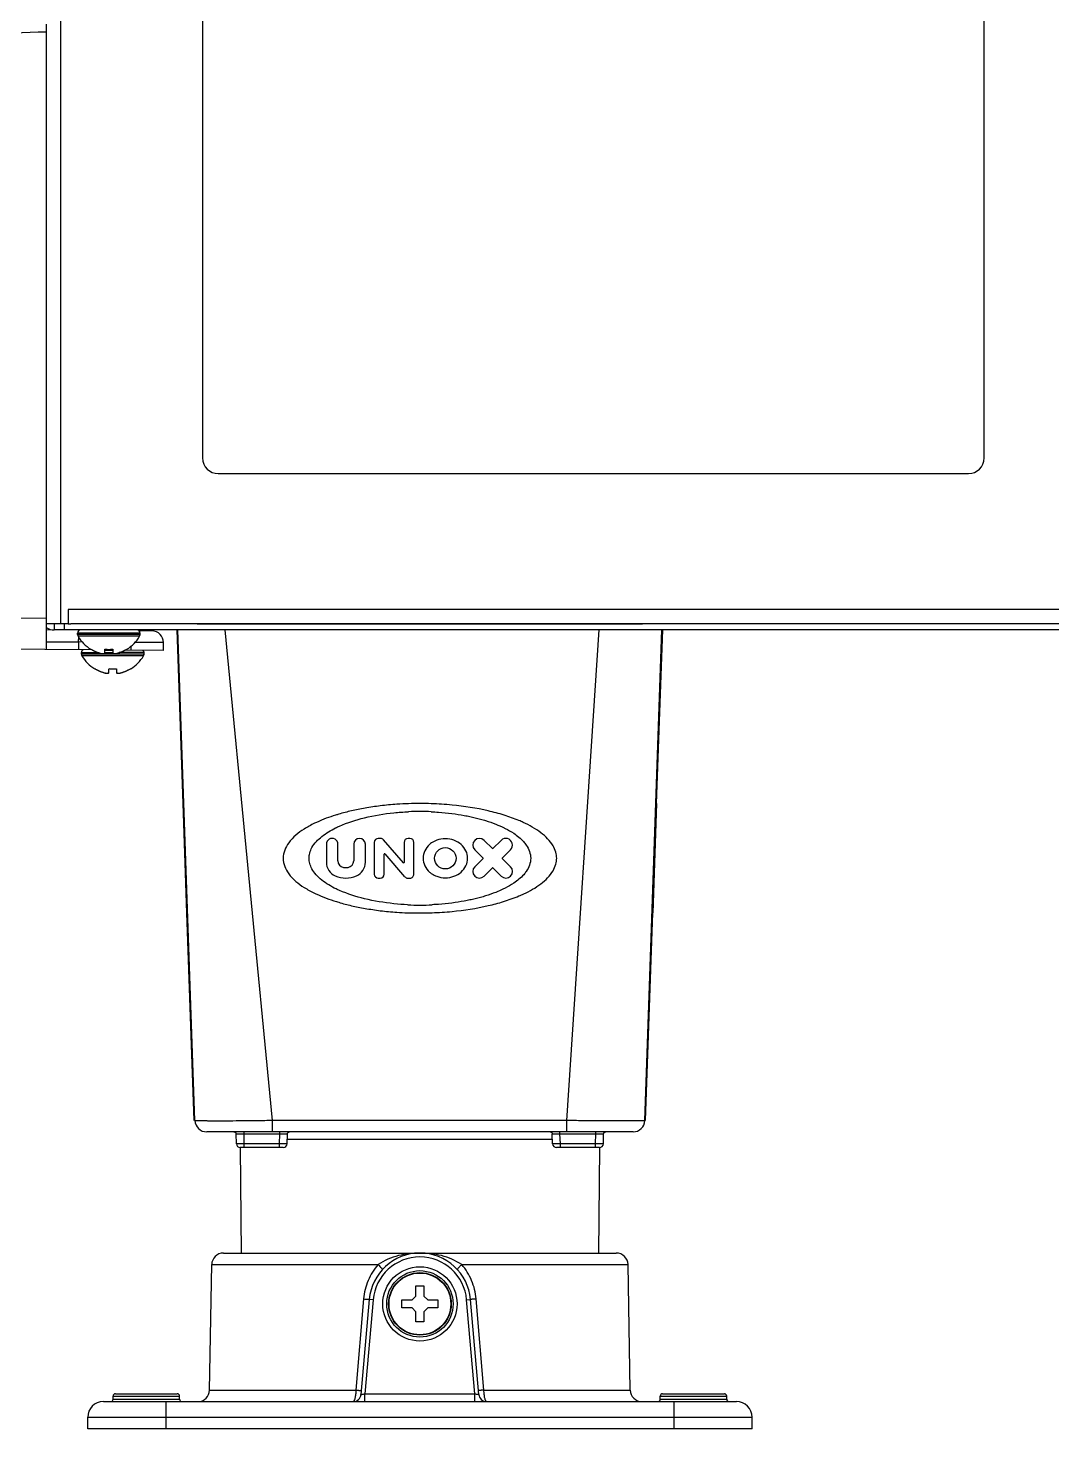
# Model space of a CAD drawing. Header units: millimetres. Extents: x -1319 to 3519, y -1539 to 2345.
# Drawn here: x -1195.3 to -1064.3, y -262.3 to -83.1 of the extents above; entities that cross this region are included whole.
import ezdxf

# ---------------------------------------------------------------- set-up
doc = ezdxf.new("R2010")
doc.units = ezdxf.units.MM
doc.header["$LTSCALE"] = 65.395
doc.layers.get('0').update_dxf_attribs({"linetype": 'CONTINUOUS'})

msp = doc.modelspace()

# ---------------------------------------------------------------- linework, layer by layer
at = {"linetype": 'Continuous'}
for p, q in [((-1191.14, 960.17), (-1191.14, -159.33)), ((-1172.94, -82.13), (-1172.94, -138.13)), ((-1072.94, -138.13), (-1072.94, -82.13)), ((-1192.94, -82.63), (-1192.94, -162.63)), ((-1170.94, -140.13), (-1074.94, -140.13)), ((-431.74, -157.53), (-1190.14, -157.53)), ((-1190.14, -157.53), (-1190.14, -159.33)), ((-1248.96, -158.14), (-1192.94, -158.63)), ((-1190.14, -159.33), (-1192.94, -159.33)), ((-1191.94, -159.33), (-1191.94, -160.13)), ((-1190.67, -159.33), (-1190.67, -160.13)), ((-1190.14, -159.33), (-1189.8, -159.33)), ((-432.09, -159.33), (-1189.8, -159.33)), ((-1173.64, -159.33), (-1116.64, -159.33)), ((-1188.7, -160.17), (-1192.94, -160.13)), ((-431.74, -160.13), (-1191.94, -160.13)), ((-1180.94, -160.53), (-1188.94, -160.53)), ((-1188.94, -160.73), (-1188.94, -160.53)), ((-1180.94, -160.73), (-1188.94, -160.73)), ((-1181, -160.93), (-1188.89, -160.93)), ((-1179.43, -160.25), (-1181.08, -160.23)), ((-1180.94, -160.73), (-1180.94, -160.53)), ((-1175.44, -182.33), (-1176.21, -160.13)), ((-1173.92, -222.88), (-1176.11, -160.13)), ((-1164, -222.89), (-1170.06, -160.13)), ((-1126.32, -222.89), (-1122.2, -160.13)), ((-1116.36, -222.88), (-1114.17, -160.13)), ((-1114.85, -182.33), (-1114.07, -160.13)), ((-1187.06, -162.68), (-1277.91, -161.89)), ((-1192.94, -161.66), (-1188.81, -161.66)), ((-1188.36, -161.67), (-1188.81, -161.66)), ((-1188.81, -161.66), (-1188.81, -162.67)), ((-1188.44, -163.03), (-1186.27, -163.03)), ((-1188.44, -163.23), (-1188.44, -163.03)), ((-1187.24, -162.61), (-1187.24, -162.58)), ((-1185.44, -163.13), (-1185.44, -162.58)), ((-1185.44, -162.7), (-1184.44, -162.7)), ((-1185.44, -163.03), (-1184.44, -163.03)), ((-1184.44, -162.58), (-1184.44, -163.13)), ((-1180.44, -163.03), (-1183.62, -163.03)), ((-1177.94, -162.76), (-1182.89, -162.72)), ((-1182.64, -162.58), (-1182.64, -162.61)), ((-1182.07, -162.73), (-1182.07, -162.18)), ((-1180.99, -161.73), (-1181.57, -161.73)), ((-1177.94, -161.75), (-1180.99, -161.73)), ((-1180.44, -163.23), (-1180.44, -163.03)), ((-1177.94, -162.76), (-1177.94, -161.75)), ((-1180.44, -163.23), (-1188.44, -163.23)), ((-1180.5, -163.43), (-1188.39, -163.43)), ((-1186.74, -165.11), (-1186.74, -165.08)), ((-1184.94, -165.63), (-1184.94, -165.08)), ((-1183.94, -165.08), (-1183.94, -165.63)), ((-1182.14, -165.08), (-1182.14, -165.11)), ((-1175.34, -182.33), (-1175.44, -182.33)), ((-1174.95, -196.33), (-1175.44, -182.33)), ((-1114.85, -182.33), (-1115.33, -196.33)), ((-1114.85, -182.33), (-1114.95, -182.33)), ((-1157.11, -187.53), (-1157.11, -189.84)), ((-1155.63, -189.66), (-1155.63, -187.53)), ((-1153.6, -187.53), (-1153.6, -189.66)), ((-1152.12, -189.84), (-1152.12, -187.53)), ((-1150.98, -187.3), (-1150.98, -191.36)), ((-1150.18, -186.79), (-1150.47, -186.79)), ((-1147.25, -189.9), (-1149.79, -186.97)), ((-1147.17, -187.3), (-1147.17, -189.87)), ((-1146.41, -186.79), (-1146.66, -186.79)), ((-1145.9, -191.36), (-1145.9, -187.3)), ((-1135.87, -188.1), (-1136.93, -187.04)), ((-1134.74, -187.04), (-1135.81, -188.1)), ((-1175.09, -189.33), (-1175.19, -189.33)), ((-1149.71, -191.36), (-1149.71, -188.79)), ((-1149.64, -188.76), (-1147.09, -191.69)), ((-1138.13, -188.24), (-1137.06, -189.3)), ((-1137.06, -189.36), (-1138.13, -190.42)), ((-1134.61, -189.3), (-1133.55, -188.24)), ((-1133.55, -190.42), (-1134.61, -189.36)), ((-1115.19, -189.33), (-1115.09, -189.33)), ((-1136.93, -191.62), (-1135.87, -190.56)), ((-1135.81, -190.56), (-1134.74, -191.62)), ((-1150.47, -191.87), (-1150.22, -191.87)), ((-1146.7, -191.87), (-1146.41, -191.87)), ((-1174.95, -196.33), (-1174.85, -196.33)), ((-1174.02, -222.89), (-1174.95, -196.33)), ((-1116.26, -222.89), (-1115.33, -196.33)), ((-1115.43, -196.33), (-1115.33, -196.33)), ((-1164, -224.33), (-1164, -222.88)), ((-1126.32, -222.89), (-1164, -222.89)), ((-1126.32, -224.33), (-1126.32, -222.88)), ((-1117.86, -224.33), (-1172.42, -224.33)), ((-1168.62, -225.84), (-1168.64, -224.58)), ((-1167.64, -224.58), (-1167.64, -224.33)), ((-1167.64, -224.58), (-1163.07, -224.58)), ((-1167.62, -225.84), (-1167.64, -224.58)), ((-1163.12, -225.84), (-1163.07, -224.58)), ((-1163.07, -224.58), (-1163.07, -224.33)), ((-1162.12, -225.85), (-1162.07, -224.57)), ((-1128.19, -225.32), (-1162.1, -225.32)), ((-1128.16, -225.85), (-1128.22, -224.57)), ((-1127.22, -224.58), (-1127.22, -224.33)), ((-1127.22, -224.58), (-1122.65, -224.58)), ((-1127.16, -225.84), (-1127.22, -224.58)), ((-1122.67, -225.84), (-1122.65, -224.58)), ((-1122.65, -224.58), (-1122.65, -224.33)), ((-1121.67, -225.84), (-1121.65, -224.58)), ((-1162.62, -226.33), (-1168.12, -226.33)), ((-1168.12, -226.33), (-1168.01, -239.83)), ((-1163.12, -225.84), (-1167.62, -225.84)), ((-1167.62, -226.33), (-1167.62, -225.84)), ((-1163.12, -226.33), (-1163.12, -225.84)), ((-1122.17, -226.33), (-1127.66, -226.33)), ((-1122.67, -225.84), (-1127.16, -225.84)), ((-1127.16, -226.33), (-1127.16, -225.84)), ((-1122.67, -226.33), (-1122.67, -225.84)), ((-1122.16, -226.33), (-1122.28, -239.83)), ((-1170.28, -239.83), (-1120.01, -239.83)), ((-1172.06, -257.36), (-1171.77, -241.3)), ((-1171.77, -241.3), (-1150.49, -241.3)), ((-1139.79, -241.3), (-1118.51, -241.3)), ((-1118.23, -257.36), (-1118.51, -241.3)), ((-1146.14, -245.83), (-1145.64, -245.33)), ((-1145.64, -244.03), (-1144.64, -244.03)), ((-1145.64, -245.33), (-1145.64, -244.03)), ((-1144.64, -244.03), (-1144.64, -245.33)), ((-1144.64, -245.33), (-1144.14, -245.83)), ((-1152.34, -245.69), (-1153.33, -257.36)), ((-1151.62, -245.76), (-1152.68, -257.92)), ((-1151.12, -245.81), (-1152.17, -257.83)), ((-1151.12, -245.81), (-1151.62, -245.76)), ((-1147.44, -245.83), (-1146.14, -245.83)), ((-1147.44, -246.83), (-1147.44, -245.83)), ((-1146.14, -246.83), (-1147.44, -246.83)), ((-1145.64, -247.33), (-1146.14, -246.83)), ((-1144.14, -246.83), (-1144.64, -247.33)), ((-1144.14, -245.83), (-1142.84, -245.83)), ((-1142.84, -246.83), (-1144.14, -246.83)), ((-1142.84, -245.83), (-1142.84, -246.83)), ((-1139.16, -245.81), (-1138.67, -245.76)), ((-1138.11, -257.83), (-1139.16, -245.81)), ((-1137.6, -257.92), (-1138.67, -245.76)), ((-1136.95, -257.36), (-1137.94, -245.69)), ((-1145.64, -248.63), (-1145.64, -247.33)), ((-1144.64, -248.63), (-1145.64, -248.63)), ((-1144.64, -247.33), (-1144.64, -248.63)), ((-1184.09, -257.83), (-1176.19, -257.83)), ((-1172.06, -257.36), (-1153.33, -257.36)), ((-1152.17, -257.83), (-1138.11, -257.83)), ((-1152.17, -258.83), (-1152.17, -257.83)), ((-1138.11, -258.83), (-1138.11, -257.83)), ((-1136.95, -257.36), (-1118.23, -257.36)), ((-1114.09, -257.83), (-1106.19, -257.83)), ((-1185.64, -258.83), (-1104.64, -258.83)), ((-1184.39, -258.13), (-1175.89, -258.13)), ((-1184.39, -258.53), (-1184.39, -258.13)), ((-1184.39, -258.53), (-1175.89, -258.53)), ((-1177.64, -258.83), (-1177.64, -262.33)), ((-1175.89, -258.53), (-1175.89, -258.13)), ((-1114.39, -258.13), (-1105.89, -258.13)), ((-1114.39, -258.53), (-1114.39, -258.13)), ((-1114.39, -258.53), (-1105.89, -258.53)), ((-1112.64, -258.83), (-1112.64, -262.33)), ((-1105.89, -258.53), (-1105.89, -258.13)), ((-1187.64, -262.33), (-1187.64, -260.83)), ((-1177.64, -260.8), (-1112.64, -260.8)), ((-1102.64, -262.33), (-1102.64, -260.83)), ((-1102.64, -262.33), (-1187.64, -262.33))]:
    msp.add_line(p, q, dxfattribs=at)
for points in [[(-1162.07, -224.57), (-1162.06, -224.51), (-1162.01, -224.42), (-1161.92, -224.35), (-1161.82, -224.33)], [(-1128.47, -224.33), (-1128.36, -224.35), (-1128.28, -224.42), (-1128.23, -224.51), (-1128.22, -224.57)]]:
    msp.add_lwpolyline(points, dxfattribs=at)
for centre, radius in [((-1141.89, -189.33), 1.37), ((-1145.14, -246.33), 4.75), ((-1145.14, -246.33), 4.25), ((-1145.14, -246.33), 4), ((-1145.14, -246.33), 3.95)]:
    msp.add_circle(centre, radius, dxfattribs=at)
for centre, radius, start, end in [((-1170.94, -138.13), 2, 180, 270), ((-1074.94, -138.13), 2, 270, 360), ((-1189.79, -156.59), 2.74, 262.7051, 269.9741), ((-1191.94, -158.33), 1.8, 236.2028, 270), ((-1188.54, -160.53), 0.4, 90, 180), ((-1188.54, -160.73), 0.4, 180, 210.3012), ((-1184.74, -158.51), 4.8, 210.3012, 238.5421), ((-1185.14, -158.51), 4.8, 301.4579, 329.6988), ((-1181.34, -160.53), 0.4, 0, 90), ((-1181.34, -160.73), 0.4, 329.6988, 360), ((-1179.44, -161.75), 1.5, 0, 89.5), ((-1188.04, -163.03), 0.4, 115.3118, 180), ((-1184.76, -158.52), 4.75, 238.4659, 241.0313), ((-1184.76, -158.53), 4.75, 241.0316, 241.9926), ((-1184.76, -158.53), 4.75, 241.9926, 243.3187), ((-1184.76, -158.53), 4.74, 243.3188, 244.4598), ((-1184.76, -158.54), 4.74, 244.4598, 245.4278), ((-1184.76, -158.54), 4.73, 245.4278, 246.6825), ((-1184.77, -158.55), 4.73, 246.6826, 247.4526), ((-1184.77, -158.55), 4.72, 247.4524, 248.9975), ((-1184.77, -158.56), 4.72, 248.9977, 249.4819), ((-1184.78, -158.57), 4.7, 249.4813, 251.5344), ((-1184.78, -158.59), 4.68, 251.535, 252.6227), ((-1184.79, -158.6), 4.67, 252.6228, 253.6051), ((-1184.94, -158.82), 3.79, 262.4013, 269.9911), ((-1184.94, -158.82), 3.79, 270.0089, 277.5987), ((-1185.1, -158.6), 4.67, 286.3949, 287.3772), ((-1185.1, -158.59), 4.68, 287.3773, 288.465), ((-1185.11, -158.57), 4.7, 288.4656, 290.5187), ((-1185.11, -158.56), 4.72, 290.5181, 291.0023), ((-1185.12, -158.55), 4.72, 291.0025, 292.5476), ((-1185.12, -158.55), 4.73, 292.5474, 293.3174), ((-1185.12, -158.54), 4.73, 293.3175, 294.5722), ((-1185.12, -158.54), 4.74, 294.5722, 295.5402), ((-1185.12, -158.53), 4.74, 295.5402, 296.6812), ((-1185.13, -158.53), 4.75, 296.6813, 298.0074), ((-1185.13, -158.53), 4.75, 298.0074, 298.9684), ((-1185.13, -158.52), 4.75, 298.9687, 301.5341), ((-1180.84, -163.03), 0.4, 0, 47.391), ((-1188.04, -163.23), 0.4, 180, 210.3012), ((-1184.24, -161.01), 4.8, 210.3012, 238.5421), ((-1184.8, -158.63), 4.64, 253.6036, 255.6824), ((-1185.69, -161.14), 2.01, 262.7256, 264.8598), ((-1185.69, -161.16), 1.98, 264.8627, 265.7144), ((-1185.69, -161.17), 1.97, 265.714, 266.9766), ((-1185.69, -161.18), 1.96, 266.9771, 268.0037), ((-1185.69, -161.19), 1.95, 268.0037, 269.0738), ((-1185.69, -161.19), 1.95, 269.0741, 270.1995), ((-1185.69, -161.19), 1.95, 270.1995, 271.1541), ((-1185.69, -161.19), 1.95, 271.1545, 272.3767), ((-1185.69, -161.18), 1.96, 272.3765, 273.2159), ((-1185.69, -161.17), 1.97, 273.2167, 274.6016), ((-1185.69, -161.16), 1.98, 274.6009, 275.2558), ((-1185.7, -161.14), 2.01, 275.2585, 277.2741), ((-1184.19, -161.14), 2.01, 262.7259, 264.7415), ((-1184.19, -161.16), 1.98, 264.7442, 265.3991), ((-1184.19, -161.17), 1.97, 265.3984, 266.7833), ((-1184.19, -161.18), 1.96, 266.7841, 267.6235), ((-1184.19, -161.19), 1.96, 267.6234, 268.8455), ((-1184.19, -161.19), 1.95, 268.8459, 270.9258), ((-1184.19, -161.19), 1.95, 270.9261, 271.9964), ((-1184.19, -161.18), 1.96, 271.9964, 273.0228), ((-1184.19, -161.17), 1.97, 273.0233, 274.286), ((-1184.19, -161.16), 1.98, 274.2856, 275.1372), ((-1184.2, -161.14), 2.01, 275.1401, 277.2744), ((-1185.09, -158.63), 4.64, 284.3176, 286.3964), ((-1184.64, -161.01), 4.8, 301.4579, 329.6988), ((-1180.84, -163.23), 0.4, 329.6988, 360), ((-1184.26, -161.02), 4.75, 238.4659, 241.0313), ((-1184.26, -161.03), 4.75, 241.0316, 241.9926), ((-1184.26, -161.03), 4.75, 241.9926, 243.3187), ((-1184.26, -161.03), 4.74, 243.3188, 244.4598), ((-1184.26, -161.04), 4.74, 244.4598, 245.4278), ((-1184.26, -161.04), 4.73, 245.4278, 246.6825), ((-1184.27, -161.05), 4.73, 246.6826, 247.4526), ((-1184.27, -161.05), 4.72, 247.4524, 248.9975), ((-1184.27, -161.06), 4.72, 248.9977, 249.4819), ((-1184.28, -161.07), 4.7, 249.4813, 251.5344), ((-1184.28, -161.09), 4.68, 251.535, 252.6227), ((-1184.29, -161.1), 4.67, 252.6228, 253.6051), ((-1184.3, -161.13), 4.64, 253.6036, 255.6824), ((-1185.19, -163.64), 2.01, 262.7256, 264.8598), ((-1185.19, -163.66), 1.98, 264.8627, 265.7144), ((-1185.19, -163.67), 1.97, 265.714, 266.9766), ((-1185.19, -163.68), 1.96, 266.9771, 268.0037), ((-1185.19, -163.69), 1.95, 268.0037, 269.0738), ((-1185.19, -163.69), 1.95, 269.0741, 270.1995), ((-1185.19, -163.69), 1.95, 270.1995, 271.1541), ((-1185.19, -163.69), 1.95, 271.1545, 272.3767), ((-1185.19, -163.68), 1.96, 272.3765, 273.2159), ((-1185.19, -163.67), 1.97, 273.2167, 274.6016), ((-1185.19, -163.66), 1.98, 274.6009, 275.2558), ((-1185.2, -163.64), 2.01, 275.2585, 277.2741), ((-1184.44, -161.32), 3.79, 262.4013, 269.9911), ((-1184.44, -161.32), 3.79, 270.0089, 277.5987), ((-1183.69, -163.64), 2.01, 262.7259, 264.7415), ((-1183.69, -163.66), 1.98, 264.7442, 265.3991), ((-1183.69, -163.67), 1.97, 265.3984, 266.7833), ((-1183.69, -163.68), 1.96, 266.7841, 267.6235), ((-1183.69, -163.69), 1.96, 267.6234, 268.8455), ((-1183.69, -163.69), 1.95, 268.8459, 270.9258), ((-1183.69, -163.69), 1.95, 270.9261, 271.9964), ((-1183.69, -163.68), 1.96, 271.9964, 273.0228), ((-1183.69, -163.67), 1.97, 273.0233, 274.286), ((-1183.69, -163.66), 1.98, 274.2856, 275.1372), ((-1183.7, -163.64), 2.01, 275.1401, 277.2744), ((-1184.59, -161.13), 4.64, 284.3176, 286.3964), ((-1184.6, -161.1), 4.67, 286.3949, 287.3772), ((-1184.6, -161.09), 4.68, 287.3773, 288.465), ((-1184.61, -161.07), 4.7, 288.4656, 290.5187), ((-1184.61, -161.06), 4.72, 290.5181, 291.0023), ((-1184.62, -161.05), 4.72, 291.0025, 292.5476), ((-1184.62, -161.05), 4.73, 292.5474, 293.3174), ((-1184.62, -161.04), 4.73, 293.3175, 294.5722), ((-1184.62, -161.04), 4.74, 294.5722, 295.5402), ((-1184.62, -161.03), 4.74, 295.5402, 296.6812), ((-1184.63, -161.03), 4.75, 296.6813, 298.0074), ((-1184.63, -161.03), 4.75, 298.0074, 298.9684), ((-1184.63, -161.02), 4.75, 298.9687, 301.5341), ((-1145.14, -226.11), 43.78, 88.1051, 91.9045), ((-1145.14, -216.93), 33.58, 87.5041, 92.4884), ((-1156.37, -187.53), 0.74, 0, 180.0001), ((-1152.86, -187.53), 0.74, 0, 180), ((-1150.47, -187.3), 0.508, 90, 180), ((-1150.18, -187.3), 0.508, 41, 90), ((-1146.66, -187.3), 0.508, 90, 180), ((-1146.41, -187.3), 0.508, 0, 90), ((-1137.53, -187.64), 0.846, 45, 225), ((-1135.84, -188.07), 0.0423, 225, 315), ((-1134.14, -187.64), 0.846, 315, 135.0003), ((-1155.21, -189.84), 1.9, 180, 246.4218), ((-1154.79, -189.66), 0.846, 180, 262.3377), ((-1154.45, -189.66), 0.846, 277.6627, 360), ((-1154.02, -189.84), 1.9, 293.5782, 360), ((-1149.67, -188.79), 0.0423, 41, 180), ((-1147.21, -189.87), 0.0423, 220.9989, 360), ((-1137.09, -189.33), 0.0423, 315, 44.9987), ((-1134.58, -189.33), 0.0423, 135, 224.9987), ((-1154.62, -188.48), 3.38, 246.4218, 293.5782), ((-1154.62, -188.4), 2.11, 262.3377, 277.6624), ((-1150.47, -191.36), 0.508, 180.0003, 270), ((-1150.22, -191.36), 0.508, 270, 360), ((-1146.7, -191.36), 0.508, 221, 270), ((-1146.41, -191.36), 0.508, 270, 0.0001), ((-1137.53, -191.02), 0.846, 135, 315), ((-1135.84, -190.59), 0.0423, 45, 135), ((-1134.14, -191.02), 0.846, 225.0006, 45), ((-1145.14, -161.75), 33.57, 267.3327, 272.6739), ((-1145.14, -152.57), 43.76, 267.9356, 272.0555), ((-1172.42, -222.83), 1.5, 182, 269.9994), ((-1117.86, -222.83), 1.5, 270, 358), ((-1169.13, -225.33), 1, 62.1385, 90), ((-1168.89, -224.58), 0.25, 1.0003, 90.0181), ((-1121.4, -224.58), 0.25, 89.9879, 178.9997), ((-1121.15, -225.33), 1, 90, 117.8615), ((-1168.12, -225.83), 0.5, 181, 269.998), ((-1162.62, -225.83), 0.5, 270, 357.587), ((-1127.66, -225.83), 0.5, 182.4136, 270), ((-1122.17, -225.83), 0.5, 270.0028, 359), ((-1170.28, -241.33), 1.5, 90, 179), ((-1145.14, -246.33), 6.5, 5, 175), ((-1120.01, -241.33), 1.5, 1, 90), ((-1145.14, -246.33), 6, 5, 175), ((-1184.09, -258.13), 0.3, 90, 180), ((-1176.19, -258.13), 0.3, 0, 90), ((-1173.55, -257.33), 1.5, 270, 359), ((-1153.68, -257.83), 1, 269.9995, 355), ((-1136.61, -257.83), 1, 185, 270), ((-1116.73, -257.33), 1.5, 181, 270), ((-1114.09, -258.13), 0.3, 90, 180), ((-1106.19, -258.13), 0.3, 0, 90), ((-1185.64, -260.83), 2, 90.0002, 180), ((-1184.69, -258.53), 0.3, 270, 360), ((-1175.59, -258.53), 0.3, 180, 270), ((-1114.69, -258.53), 0.3, 270, 360), ((-1105.59, -258.53), 0.3, 180, 270), ((-1104.64, -260.83), 2, 0, 90)]:
    msp.add_arc(centre, radius, start, end, dxfattribs=at)
for points, knots in [([(-1192.94, -83.65), (-1198.4, -83.83), (-1209.31, -84.1), (-1231.15, -84.37), (-1247.53, -84.61), (-1258.43, -85.1)], [0, 0, 0, 0, 0.250005, 0.500009, 1, 1, 1, 1]), ([(-1146.59, -182.35), (-1147.09, -182.37), (-1148.3, -182.43), (-1150.15, -182.61), (-1151.81, -182.85), (-1153.03, -183.08), (-1153.89, -183.26), (-1154.71, -183.47), (-1155.39, -183.65), (-1155.8, -183.78), (-1155.93, -183.82)], [0, 0, 0, 0, 0.157659, 0.382572, 0.58963, 0.685921, 0.777243, 0.866283, 0.955457, 1, 1, 1, 1]), ([(-1134.35, -183.82), (-1135.03, -183.61), (-1137.22, -183.02), (-1140.35, -182.54), (-1142.8, -182.38), (-1143.69, -182.35)], [0, 0, 0, 0, 0.222615, 0.719095, 1, 1, 1, 1]), ([(-1155.93, -183.82), (-1156.33, -183.94), (-1157.15, -184.22), (-1157.96, -184.56), (-1158.37, -184.75)], [0, 0, 0, 0, 0.48085, 1, 1, 1, 1]), ([(-1155.92, -185.44), (-1155.75, -185.36), (-1154.57, -184.81), (-1152.1, -184.03), (-1149.12, -183.54), (-1147.23, -183.41), (-1146.6, -183.38)], [0, 0, 0, 0, 0.057408, 0.407118, 0.80488, 1, 1, 1, 1]), ([(-1143.68, -183.38), (-1143.37, -183.39), (-1142.49, -183.44), (-1141.08, -183.58), (-1139.74, -183.79), (-1138.75, -183.99), (-1138.06, -184.15), (-1137.39, -184.32), (-1136.51, -184.58), (-1135.49, -184.93), (-1134.72, -185.27), (-1134.37, -185.44)], [0, 0, 0, 0, 0.096488, 0.276509, 0.442355, 0.519536, 0.592779, 0.664239, 0.735865, 0.878106, 1, 1, 1, 1]), ([(-1131.92, -184.74), (-1132.1, -184.66), (-1132.9, -184.31), (-1133.71, -184.02), (-1134.35, -183.82)], [0, 0, 0, 0, 0.227638, 1, 1, 1, 1]), ([(-1158.37, -184.75), (-1158.45, -184.78), (-1158.99, -185.04), (-1160.29, -185.75), (-1161.97, -187.06), (-1162.64, -188.63), (-1162.64, -189.33)], [0, 0, 0, 0, 0.04125, 0.275012, 0.678544, 1, 1, 1, 1]), ([(-1158.39, -187.2), (-1158.17, -186.96), (-1157.41, -186.27), (-1156.54, -185.75), (-1155.92, -185.44)], [0, 0, 0, 0, 0.313765, 1, 1, 1, 1]), ([(-1134.37, -185.44), (-1134.32, -185.46), (-1133.9, -185.67), (-1133.02, -186.18), (-1132.26, -186.78), (-1131.89, -187.19)], [0, 0, 0, 0, 0.051563, 0.465079, 1, 1, 1, 1]), ([(-1127.64, -189.33), (-1127.64, -189.07), (-1127.72, -188.51), (-1128.27, -187.29), (-1129.69, -185.91), (-1131.13, -185.11), (-1131.92, -184.74)], [0, 0, 0, 0, 0.1198, 0.254861, 0.60223, 1, 1, 1, 1]), ([(-1159.32, -189.33), (-1159.32, -189.11), (-1159.26, -188.63), (-1158.95, -187.89), (-1158.6, -187.43), (-1158.39, -187.2)], [0, 0, 0, 0, 0.282762, 0.599317, 1, 1, 1, 1]), ([(-1143.65, -187.37), (-1143.74, -187.43), (-1144.09, -187.7), (-1144.58, -188.33), (-1144.74, -189), (-1144.74, -189.33)], [0, 0, 0, 0, 0.13782, 0.577461, 1, 1, 1, 1]), ([(-1139.03, -189.33), (-1139.03, -189), (-1139.19, -188.33), (-1139.84, -187.5), (-1140.78, -186.96), (-1141.89, -186.77), (-1142.88, -186.94), (-1143.44, -187.23), (-1143.65, -187.37)], [0, 0, 0, 0, 0.162094, 0.330751, 0.508275, 0.691811, 0.875347, 1, 1, 1, 1]), ([(-1131.89, -187.19), (-1131.77, -187.33), (-1131.28, -187.95), (-1130.96, -188.74), (-1130.96, -189.33)], [0, 0, 0, 0, 0.241033, 1, 1, 1, 1]), ([(-1162.64, -189.33), (-1162.64, -190.03), (-1161.97, -191.6), (-1160.29, -192.91), (-1159.02, -193.61), (-1158.5, -193.85), (-1158.45, -193.88)], [0, 0, 0, 0, 0.325823, 0.734844, 0.971786, 1, 1, 1, 1]), ([(-1158.43, -191.43), (-1158.63, -191.2), (-1158.95, -190.75), (-1159.26, -190.03), (-1159.32, -189.56), (-1159.32, -189.33)], [0, 0, 0, 0, 0.386646, 0.710619, 1, 1, 1, 1]), ([(-1144.74, -189.33), (-1144.74, -189.66), (-1144.58, -190.33), (-1144.08, -190.97), (-1143.72, -191.25), (-1143.61, -191.32)], [0, 0, 0, 0, 0.414827, 0.846454, 1, 1, 1, 1]), ([(-1143.61, -191.32), (-1143.42, -191.45), (-1142.87, -191.72), (-1141.89, -191.89), (-1140.78, -191.7), (-1139.84, -191.16), (-1139.19, -190.33), (-1139.03, -189.66), (-1139.03, -189.33)], [0, 0, 0, 0, 0.11837, 0.303224, 0.488077, 0.666875, 0.836743, 1, 1, 1, 1]), ([(-1130.96, -189.33), (-1130.96, -189.93), (-1131.27, -190.69), (-1131.74, -191.3), (-1131.86, -191.43)], [0, 0, 0, 0, 0.777282, 1, 1, 1, 1]), ([(-1131.84, -193.88), (-1131.07, -193.53), (-1129.67, -192.73), (-1128.27, -191.37), (-1127.72, -190.15), (-1127.64, -189.59), (-1127.64, -189.33)], [0, 0, 0, 0, 0.38951, 0.741645, 0.87856, 1, 1, 1, 1]), ([(-1155.85, -193.26), (-1156.5, -192.94), (-1157.41, -192.4), (-1158.2, -191.68), (-1158.43, -191.43)], [0, 0, 0, 0, 0.682017, 1, 1, 1, 1]), ([(-1131.86, -191.43), (-1132.23, -191.86), (-1133.01, -192.47), (-1133.92, -193), (-1134.37, -193.22), (-1134.44, -193.25)], [0, 0, 0, 0, 0.530253, 0.926618, 1, 1, 1, 1]), ([(-1146.71, -195.28), (-1147.29, -195.25), (-1149.15, -195.11), (-1152.1, -194.63), (-1154.54, -193.86), (-1155.7, -193.32), (-1155.85, -193.26)], [0, 0, 0, 0, 0.187834, 0.593214, 0.949621, 1, 1, 1, 1]), ([(-1134.44, -193.25), (-1134.77, -193.41), (-1135.52, -193.74), (-1136.51, -194.09), (-1137.39, -194.34), (-1138.06, -194.52), (-1138.75, -194.67), (-1139.74, -194.87), (-1141.08, -195.08), (-1142.46, -195.21), (-1143.3, -195.26), (-1143.58, -195.28)], [0, 0, 0, 0, 0.116158, 0.261112, 0.334104, 0.406927, 0.481566, 0.560219, 0.729227, 0.912681, 1, 1, 1, 1]), ([(-1158.45, -193.88), (-1158.01, -194.08), (-1157.15, -194.44), (-1156.26, -194.74), (-1155.83, -194.87)], [0, 0, 0, 0, 0.515491, 1, 1, 1, 1]), ([(-1155.83, -194.87), (-1155.73, -194.9), (-1155.36, -195.02), (-1154.71, -195.2), (-1153.89, -195.4), (-1153.03, -195.58), (-1151.81, -195.81), (-1150.15, -196.06), (-1148.34, -196.23), (-1147.17, -196.29), (-1146.71, -196.3)], [0, 0, 0, 0, 0.034698, 0.126018, 0.217202, 0.310723, 0.409331, 0.621374, 0.851702, 1, 1, 1, 1]), ([(-1143.57, -196.3), (-1142.72, -196.27), (-1140.31, -196.11), (-1137.26, -195.64), (-1135.09, -195.07), (-1134.45, -194.87)], [0, 0, 0, 0, 0.274518, 0.782934, 1, 1, 1, 1]), ([(-1134.45, -194.87), (-1133.78, -194.66), (-1132.9, -194.35), (-1132.05, -193.98), (-1131.84, -193.88)], [0, 0, 0, 0, 0.755976, 1, 1, 1, 1]), ([(-1164, -222.88), (-1164.64, -222.89), (-1165.91, -222.91), (-1167.75, -222.93), (-1169.2, -222.94), (-1170.28, -222.94), (-1171, -222.94), (-1171.65, -222.94), (-1172.23, -222.94), (-1172.72, -222.93), (-1173.14, -222.93), (-1173.43, -222.92), (-1173.62, -222.91), (-1173.72, -222.91), (-1173.81, -222.9), (-1173.87, -222.9), (-1173.9, -222.89), (-1173.92, -222.89), (-1173.92, -222.88)], [0, 0, 0, 0, 0.195063, 0.382654, 0.555578, 0.634412, 0.707121, 0.773005, 0.831421, 0.881814, 0.923704, 0.9567, 0.969766, 0.980506, 0.988896, 0.994923, 0.998594, 1, 1, 1, 1]), ([(-1116.36, -222.88), (-1116.36, -222.89), (-1116.39, -222.89), (-1116.41, -222.89), (-1116.48, -222.9), (-1116.56, -222.9), (-1116.67, -222.9), (-1116.86, -222.91), (-1117.15, -222.91), (-1117.56, -222.92), (-1118.07, -222.92), (-1118.65, -222.92), (-1119.3, -222.92), (-1120.02, -222.92), (-1121.1, -222.92), (-1122.56, -222.91), (-1124.4, -222.9), (-1125.67, -222.89), (-1126.32, -222.88)], [0, 0, 0, 0, 0.001308, 0.004952, 0.010972, 0.019365, 0.030117, 0.043199, 0.076234, 0.118163, 0.168589, 0.227028, 0.292922, 0.365629, 0.444454, 0.617351, 0.804928, 1, 1, 1, 1]), ([(-1168.64, -224.58), (-1168.64, -224.57), (-1168.63, -224.58), (-1168.62, -224.57), (-1168.59, -224.58), (-1168.56, -224.57), (-1168.52, -224.57), (-1168.44, -224.57), (-1168.34, -224.57), (-1168.19, -224.57), (-1167.95, -224.58), (-1167.77, -224.58), (-1167.64, -224.58)], [0, 0, 0, 0, 0.004834, 0.019234, 0.043054, 0.076118, 0.118077, 0.168505, 0.292893, 0.444393, 0.617261, 1, 1, 1, 1]), ([(-1163.07, -224.58), (-1162.94, -224.58), (-1162.75, -224.57), (-1162.52, -224.57), (-1162.37, -224.57), (-1162.26, -224.57), (-1162.19, -224.57), (-1162.14, -224.57), (-1162.11, -224.57), (-1162.09, -224.57), (-1162.08, -224.57), (-1162.07, -224.57), (-1162.07, -224.57)], [0, 0, 0, 0, 0.382597, 0.55545, 0.707009, 0.831435, 0.881909, 0.923896, 0.956951, 0.980797, 0.995205, 1, 1, 1, 1]), ([(-1128.22, -224.57), (-1128.22, -224.57), (-1128.21, -224.57), (-1128.2, -224.57), (-1128.17, -224.57), (-1128.14, -224.57), (-1128.1, -224.57), (-1128.02, -224.57), (-1127.92, -224.57), (-1127.77, -224.57), (-1127.53, -224.57), (-1127.35, -224.58), (-1127.22, -224.58)], [0, 0, 0, 0, 0.004795, 0.019204, 0.043051, 0.076106, 0.118094, 0.16857, 0.292995, 0.444555, 0.617408, 1, 1, 1, 1]), ([(-1122.65, -224.58), (-1122.52, -224.58), (-1122.33, -224.58), (-1122.1, -224.57), (-1121.95, -224.57), (-1121.84, -224.57), (-1121.77, -224.57), (-1121.73, -224.57), (-1121.69, -224.58), (-1121.67, -224.57), (-1121.66, -224.58), (-1121.65, -224.57), (-1121.65, -224.58)], [0, 0, 0, 0, 0.382744, 0.55561, 0.707108, 0.831497, 0.881926, 0.923885, 0.956947, 0.980765, 0.995163, 1, 1, 1, 1]), ([(-1167.62, -225.84), (-1167.74, -225.84), (-1167.93, -225.84), (-1168.16, -225.84), (-1168.31, -225.84), (-1168.42, -225.84), (-1168.49, -225.84), (-1168.54, -225.84), (-1168.57, -225.84), (-1168.59, -225.84), (-1168.61, -225.84), (-1168.62, -225.84), (-1168.62, -225.84)], [0, 0, 0, 0, 0.382667, 0.555493, 0.706962, 0.83134, 0.881772, 0.92374, 0.956817, 0.980658, 0.995091, 1, 1, 1, 1]), ([(-1162.12, -225.85), (-1162.12, -225.85), (-1162.13, -225.85), (-1162.14, -225.85), (-1162.17, -225.85), (-1162.2, -225.85), (-1162.24, -225.85), (-1162.31, -225.85), (-1162.42, -225.85), (-1162.57, -225.85), (-1162.81, -225.85), (-1162.99, -225.84), (-1163.12, -225.84)], [0, 0, 0, 0, 0.004909, 0.019313, 0.043185, 0.076278, 0.118231, 0.168683, 0.293078, 0.444524, 0.617359, 1, 1, 1, 1]), ([(-1127.16, -225.84), (-1127.29, -225.84), (-1127.48, -225.85), (-1127.71, -225.85), (-1127.86, -225.85), (-1127.97, -225.85), (-1128.04, -225.85), (-1128.09, -225.85), (-1128.12, -225.85), (-1128.14, -225.85), (-1128.15, -225.85), (-1128.16, -225.85), (-1128.16, -225.85)], [0, 0, 0, 0, 0.382539, 0.555339, 0.706767, 0.831164, 0.881627, 0.923597, 0.956712, 0.980614, 0.995051, 1, 1, 1, 1]), ([(-1121.67, -225.84), (-1121.67, -225.84), (-1121.68, -225.84), (-1121.69, -225.84), (-1121.72, -225.84), (-1121.75, -225.84), (-1121.79, -225.84), (-1121.86, -225.84), (-1121.97, -225.84), (-1122.12, -225.84), (-1122.36, -225.84), (-1122.54, -225.84), (-1122.67, -225.84)], [0, 0, 0, 0, 0.004898, 0.019333, 0.043182, 0.076264, 0.118231, 0.168661, 0.293038, 0.444507, 0.617333, 1, 1, 1, 1]), ([(-1145.14, -239.83), (-1146.06, -239.83), (-1147.94, -240.03), (-1149.71, -240.77), (-1150.49, -241.3)], [0, 0, 0, 0, 0.492402, 1, 1, 1, 1]), ([(-1139.79, -241.3), (-1140.57, -240.77), (-1142.34, -240.03), (-1144.22, -239.83), (-1145.14, -239.83)], [0, 0, 0, 0, 0.50764, 1, 1, 1, 1]), ([(-1150.49, -241.3), (-1151.02, -241.91), (-1151.89, -243.3), (-1152.28, -244.89), (-1152.34, -245.69)], [0, 0, 0, 0, 0.498865, 1, 1, 1, 1]), ([(-1150.49, -241.3), (-1150.41, -241.38), (-1150.27, -241.52), (-1150.09, -241.71), (-1149.99, -241.85), (-1149.95, -241.92), (-1149.95, -241.95), (-1149.95, -241.96)], [0, 0, 0, 0, 0.384637, 0.700408, 0.910354, 0.969051, 1, 1, 1, 1]), ([(-1139.79, -241.3), (-1139.87, -241.38), (-1140.02, -241.52), (-1140.19, -241.71), (-1140.3, -241.85), (-1140.33, -241.92), (-1140.34, -241.95), (-1140.33, -241.96)], [0, 0, 0, 0, 0.384641, 0.700416, 0.910359, 0.969053, 1, 1, 1, 1]), ([(-1137.94, -245.69), (-1138.01, -244.89), (-1138.4, -243.3), (-1139.26, -241.91), (-1139.79, -241.3)], [0, 0, 0, 0, 0.501138, 1, 1, 1, 1]), ([(-1152.34, -245.69), (-1152.25, -245.7), (-1152.11, -245.72), (-1151.93, -245.73), (-1151.83, -245.74), (-1151.74, -245.75), (-1151.68, -245.76), (-1151.65, -245.76), (-1151.63, -245.76), (-1151.62, -245.76), (-1151.62, -245.76), (-1151.62, -245.76)], [0, 0, 0, 0, 0.401029, 0.573779, 0.721668, 0.840909, 0.928491, 0.959571, 0.981919, 0.995424, 1, 1, 1, 1]), ([(-1137.94, -245.69), (-1138.04, -245.7), (-1138.18, -245.72), (-1138.35, -245.73), (-1138.46, -245.74), (-1138.54, -245.75), (-1138.6, -245.76), (-1138.63, -245.76), (-1138.65, -245.76), (-1138.66, -245.76), (-1138.67, -245.76), (-1138.67, -245.76)], [0, 0, 0, 0, 0.401022, 0.573772, 0.72166, 0.840902, 0.928486, 0.959567, 0.981916, 0.995423, 1, 1, 1, 1]), ([(-1153.33, -257.36), (-1153.34, -257.55), (-1153.36, -257.9), (-1153.42, -258.31), (-1153.5, -258.57), (-1153.55, -258.71), (-1153.6, -258.8), (-1153.66, -258.83), (-1153.68, -258.83)], [0, 0, 0, 0, 0.365305, 0.676859, 0.798696, 0.892795, 0.958171, 1, 1, 1, 1]), ([(-1153.33, -257.36), (-1153.24, -257.37), (-1153.1, -257.38), (-1152.94, -257.39), (-1152.84, -257.4), (-1152.75, -257.41), (-1152.7, -257.42), (-1152.67, -257.42), (-1152.65, -257.42), (-1152.64, -257.43), (-1152.64, -257.43), (-1152.64, -257.43)], [0, 0, 0, 0, 0.403048, 0.57574, 0.7232, 0.841862, 0.928895, 0.959763, 0.981959, 0.995385, 1, 1, 1, 1]), ([(-1152.68, -257.92), (-1152.68, -257.92), (-1152.65, -257.91), (-1152.64, -257.91), (-1152.58, -257.9), (-1152.5, -257.89), (-1152.35, -257.86), (-1152.24, -257.84), (-1152.17, -257.83)], [0, 0, 0, 0, 0.019871, 0.078461, 0.172907, 0.298861, 0.622704, 1, 1, 1, 1]), ([(-1138.11, -257.83), (-1138.05, -257.84), (-1137.93, -257.86), (-1137.79, -257.89), (-1137.7, -257.9), (-1137.64, -257.91), (-1137.63, -257.91), (-1137.6, -257.92), (-1137.6, -257.92)], [0, 0, 0, 0, 0.377296, 0.701139, 0.827093, 0.921539, 0.980129, 1, 1, 1, 1]), ([(-1136.95, -257.36), (-1137.05, -257.37), (-1137.18, -257.38), (-1137.35, -257.39), (-1137.45, -257.4), (-1137.53, -257.41), (-1137.58, -257.42), (-1137.62, -257.42), (-1137.63, -257.42), (-1137.64, -257.43), (-1137.65, -257.43), (-1137.65, -257.43)], [0, 0, 0, 0, 0.403063, 0.575758, 0.723218, 0.841876, 0.928905, 0.95977, 0.981964, 0.995387, 1, 1, 1, 1]), ([(-1136.61, -258.83), (-1136.63, -258.83), (-1136.68, -258.8), (-1136.73, -258.71), (-1136.79, -258.57), (-1136.86, -258.31), (-1136.92, -257.9), (-1136.95, -257.55), (-1136.95, -257.36)], [0, 0, 0, 0, 0.041829, 0.107205, 0.201304, 0.323141, 0.634695, 1, 1, 1, 1]), ([(-1187.64, -260.83), (-1187.64, -260.83), (-1187.64, -260.83), (-1187.63, -260.83), (-1187.61, -260.83), (-1187.58, -260.83), (-1187.53, -260.83), (-1187.44, -260.82), (-1187.33, -260.82), (-1187.2, -260.82), (-1187.05, -260.82), (-1186.8, -260.82), (-1186.43, -260.81), (-1185.93, -260.81), (-1185.35, -260.81), (-1184.69, -260.81), (-1183.97, -260.8), (-1182.88, -260.8), (-1181.42, -260.8), (-1179.57, -260.8), (-1178.29, -260.8), (-1177.64, -260.8)], [0, 0, 0, 0, 0.000314, 0.001223, 0.002731, 0.004838, 0.010846, 0.019237, 0.029992, 0.043082, 0.058476, 0.076141, 0.118095, 0.168544, 0.226998, 0.2929, 0.365608, 0.444429, 0.617316, 0.804901, 1, 1, 1, 1]), ([(-1112.64, -260.8), (-1111.99, -260.8), (-1110.72, -260.8), (-1108.86, -260.8), (-1107.4, -260.8), (-1106.32, -260.8), (-1105.59, -260.81), (-1104.94, -260.81), (-1104.35, -260.81), (-1103.85, -260.81), (-1103.48, -260.82), (-1103.23, -260.82), (-1103.08, -260.82), (-1102.95, -260.82), (-1102.84, -260.82), (-1102.76, -260.83), (-1102.7, -260.83), (-1102.67, -260.83), (-1102.66, -260.83), (-1102.65, -260.83), (-1102.64, -260.83), (-1102.64, -260.83)], [0, 0, 0, 0, 0.195099, 0.382684, 0.555571, 0.634392, 0.7071, 0.773002, 0.831456, 0.881905, 0.923859, 0.941524, 0.956918, 0.970008, 0.980763, 0.989154, 0.995162, 0.997269, 0.998777, 0.999686, 1, 1, 1, 1])]:
    msp.add_open_spline(points, degree=3, knots=knots, dxfattribs=at)
msp.add_open_spline([(-1188.81, -161.66), (-1188.82, -161.48), (-1188.8, -161.29), (-1188.76, -161.11)], degree=3, dxfattribs=at)

doc.saveas('drawing.dxf')
